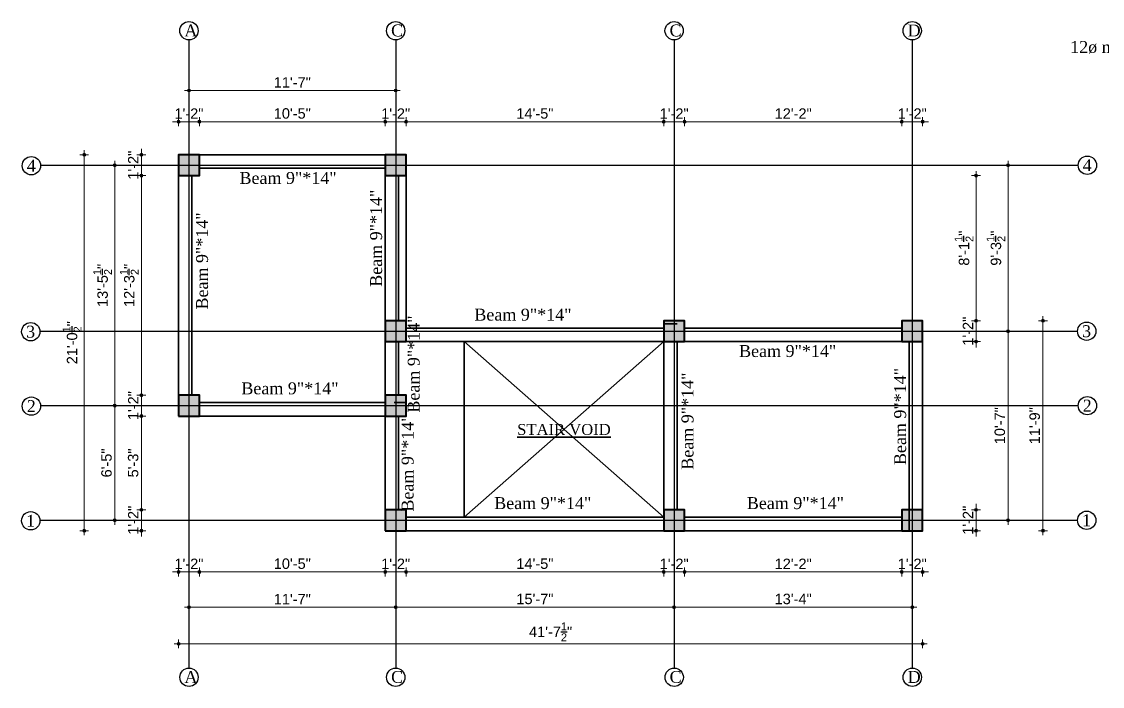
# Model space of a CAD drawing. Header units: inches. Extents: x -12073856 to 12321241, y -1226296 to 1319224.
# Drawn here: x 125942 to 126667, y 49247 to 49694 of the extents above; entities that cross this region are included whole.
import ezdxf
from ezdxf.enums import TextEntityAlignment as Align

# ---------------------------------------------------------------- set-up
doc = ezdxf.new("R2010")
doc.units = ezdxf.units.IN
doc.header["$MEASUREMENT"] = 0
doc.header["$PDMODE"] = 35
for name, color, linetype, lineweight in [('1', 7, 'Continuous', 13), ('Column', 181, 'Continuous', 40), ('Hatch', 9, 'Continuous', 9), ('TEXT', 255, 'Continuous', 35), ('Toilet', 7, 'Continuous', 25), ('WALL SEC', 2, 'Continuous', 35), ('Walls', 11, 'Continuous', 35), ('Windows', 151, 'Continuous', 15)]:
    doc.layers.add(name, color=color, linetype=linetype, lineweight=lineweight)
doc.styles.add('ordinary', font='times.ttf')
doc.styles.add('ramon', font='arial.ttf')
doc.styles.add('TIMES', font='times.ttf')
doc.dimstyles.new('S8', dxfattribs={"dimtxt": 7, "dimasz": 2, "dimexe": 6, "dimexo": 18, "dimgap": 1.9375, "dimtad": 1, "dimdec": 1, "dimzin": 3, "dimdsep": 46, "dimlunit": 4, "dimtxsty": 'ramon', "dimblk": 'dot 2', "dimcen": 0.09375, "dimse1": 1, "dimse2": 1, "dimclrd": 1, "dimclre": 1, "dimclrt": 256, "dimadec": 0, "dimazin": 0, "dimtfac": 0.75, "dimtdec": 1, "dimtix": 1, "dimtmove": 1, "dimatfit": 3, "dimldrblk": 'DOT', "dimfxl": 1, "dimtolj": 1, "dimtzin": 0, "dimlwd": 9, "dimlwe": 9, "dimarcsym": 0})

# ---------------------------------------------------------------- blocks, each defined once
blk = doc.blocks.new('colm')
at = {"layer": 'Hatch'}
h = blk.add_hatch(color=256, dxfattribs=at)
h.dxf.hatch_style = 1
h.paths.add_polyline_path([(66705.71, 8319.73), (66705.71, 8307.73), (66717.71, 8307.73), (66717.71, 8319.73)])
at = {"layer": 'Column'}
blk.add_lwpolyline([(66705.71, 8307.73), (66717.71, 8307.73), (66717.71, 8319.73), (66705.71, 8319.73)], close=True, dxfattribs=at)
blk = doc.blocks.new('dot1')
at = {"layer": 'Hatch'}
h = blk.add_hatch(color=256, dxfattribs=at)
edge = h.paths.add_edge_path()
edge.add_arc((0, 0), 1, 0, 360)
for p, q in [((3, 0), (-3, 0)), ((0, 3), (0, -3))]:
    blk.add_line(p, q, dxfattribs=at)
blk.add_circle((0, 0), 1, dxfattribs=at)
blk = doc.blocks.new('dot 2')
at = {"layer": 'Hatch', "xscale": 0.5, "yscale": 0.5, "zscale": 0.5}
blk.add_blockref('dot1', (0, 0), dxfattribs=at)
blk = doc.blocks.new('*D2149')
at = {"layer": 'Defpoints', "color": 0, "transparency": 16777216}
for p in [(126061.02, 49626.77), (126047.02, 49604.56), (126061.02, 49604.56)]:
    blk.add_point(p, dxfattribs=at)
at = {"layer": 'Toilet', "color": 1, "lineweight": 9, "transparency": 16777216}
for p, q in [((126045.02, 49626.77), (126043.02, 49626.77)), ((126047.02, 49626.77), (126061.02, 49626.77)), ((126063.02, 49626.77), (126065.02, 49626.77))]:
    blk.add_line(p, q, dxfattribs=at)
at = {"layer": 'Toilet', "color": 1, "lineweight": 9, "transparency": 16777216, "xscale": 2, "yscale": 2, "zscale": 2}
blk.add_blockref('dot 2', (126047.02, 49626.77), dxfattribs=at)
at = {"layer": 'Toilet', "color": 1, "lineweight": 9, "transparency": 16777216, "xscale": 2, "yscale": 2, "zscale": 2, "rotation": 180}
blk.add_blockref('dot 2', (126061.02, 49626.77), dxfattribs=at)
at = {"layer": 'Toilet', "transparency": 16777216, "insert": (126054.02, 49632.22), "char_height": 7, "attachment_point": 5, "style": 'ramon'}
blk.add_mtext('\\A1;1\'-2"', dxfattribs=at)
blk = doc.blocks.new('_Dot')
at = {"color": 0, "lineweight": -2}
blk.add_line((-0.5, 0), (-1, 0), dxfattribs=at)
at = {"color": 0, "const_width": 0.5}
blk.add_lwpolyline([(-0.25, 0, 1), (0.25, 0, 1)], format="xyb", close=True, dxfattribs=at)
blk = doc.blocks.new('*D2150')
at = {"layer": 'Defpoints', "color": 0, "transparency": 16777216}
for p in [(126185.84, 49626.77), (126061.02, 49604.56), (126185.84, 49604.56)]:
    blk.add_point(p, dxfattribs=at)
at = {"layer": 'Toilet', "color": 1, "lineweight": 9, "transparency": 16777216}
blk.add_line((126063.02, 49626.77), (126183.84, 49626.77), dxfattribs=at)
at = {"layer": 'Toilet', "color": 1, "lineweight": 9, "transparency": 16777216, "xscale": 2, "yscale": 2, "zscale": 2}
for p, rotation in [((126061.02, 49626.77), 180.0000000068786), ((126185.84, 49626.77), 6.87854744294497e-09)]:
    blk.add_blockref('dot 2', p, dxfattribs=dict(at, rotation=rotation))
at = {"layer": 'Toilet', "transparency": 16777216, "insert": (126123.43, 49632.28), "char_height": 7, "attachment_point": 5, "rotation": 0, "style": 'ramon'}
blk.add_mtext('\\A1;10\'-5"', dxfattribs=at)
blk = doc.blocks.new('*D2151')
at = {"layer": 'Defpoints', "color": 0, "transparency": 16777216}
for p in [(126199.84, 49626.77), (126185.84, 49604.56), (126199.84, 49604.56)]:
    blk.add_point(p, dxfattribs=at)
at = {"layer": 'Toilet', "color": 1, "lineweight": 9, "transparency": 16777216}
for p, q in [((126183.84, 49626.77), (126181.84, 49626.77)), ((126185.84, 49626.77), (126199.84, 49626.77)), ((126201.84, 49626.77), (126203.84, 49626.77))]:
    blk.add_line(p, q, dxfattribs=at)
at = {"layer": 'Toilet', "color": 1, "lineweight": 9, "transparency": 16777216, "xscale": 2, "yscale": 2, "zscale": 2}
for p, rotation in [((126185.84, 49626.77), 6.878577707425393e-09), ((126199.84, 49626.77), 180.0000000068786)]:
    blk.add_blockref('dot 2', p, dxfattribs=dict(at, rotation=rotation))
at = {"layer": 'Toilet', "transparency": 16777216, "insert": (126192.84, 49632.22), "char_height": 7, "attachment_point": 5, "rotation": 0, "style": 'ramon'}
blk.add_mtext('\\A1;1\'-2"', dxfattribs=at)
blk = doc.blocks.new('*D2152')
at = {"layer": 'Defpoints', "color": 0, "transparency": 16777216}
for p in [(126372.84, 49626.77), (126199.84, 49604.56), (126372.84, 49604.56)]:
    blk.add_point(p, dxfattribs=at)
at = {"layer": 'Toilet', "color": 1, "lineweight": 9, "transparency": 16777216}
blk.add_line((126201.84, 49626.77), (126370.84, 49626.77), dxfattribs=at)
at = {"layer": 'Toilet', "color": 1, "lineweight": 9, "transparency": 16777216, "xscale": 2, "yscale": 2, "zscale": 2}
for p, rotation in [((126199.84, 49626.77), 180.0000000068786), ((126372.84, 49626.77), 6.87854744294497e-09)]:
    blk.add_blockref('dot 2', p, dxfattribs=dict(at, rotation=rotation))
at = {"layer": 'Toilet', "transparency": 16777216, "insert": (126286.34, 49632.28), "char_height": 7, "attachment_point": 5, "rotation": 0, "style": 'ramon'}
blk.add_mtext('\\A1;14\'-5"', dxfattribs=at)
blk = doc.blocks.new('*D2153')
at = {"layer": 'Defpoints', "color": 0, "transparency": 16777216}
for p in [(126386.84, 49626.77), (126372.84, 49604.56), (126386.84, 49604.56)]:
    blk.add_point(p, dxfattribs=at)
at = {"layer": 'Toilet', "color": 1, "lineweight": 9, "transparency": 16777216}
for p, q in [((126370.84, 49626.77), (126368.84, 49626.77)), ((126372.84, 49626.77), (126386.84, 49626.77)), ((126388.84, 49626.77), (126390.84, 49626.77))]:
    blk.add_line(p, q, dxfattribs=at)
at = {"layer": 'Toilet', "color": 1, "lineweight": 9, "transparency": 16777216, "xscale": 2, "yscale": 2, "zscale": 2}
for p, rotation in [((126372.84, 49626.77), 6.878577707425393e-09), ((126386.84, 49626.77), 180.0000000068786)]:
    blk.add_blockref('dot 2', p, dxfattribs=dict(at, rotation=rotation))
at = {"layer": 'Toilet', "transparency": 16777216, "insert": (126379.84, 49632.22), "char_height": 7, "attachment_point": 5, "rotation": 0, "style": 'ramon'}
blk.add_mtext('\\A1;1\'-2"', dxfattribs=at)
blk = doc.blocks.new('*D2154')
at = {"layer": 'Defpoints', "color": 0, "transparency": 16777216}
for p in [(126532.71, 49626.77), (126386.84, 49604.56), (126532.71, 49604.56)]:
    blk.add_point(p, dxfattribs=at)
at = {"layer": 'Toilet', "color": 1, "lineweight": 9, "transparency": 16777216}
blk.add_line((126388.84, 49626.77), (126530.71, 49626.77), dxfattribs=at)
at = {"layer": 'Toilet', "color": 1, "lineweight": 9, "transparency": 16777216, "xscale": 2, "yscale": 2, "zscale": 2}
for p, rotation in [((126386.84, 49626.77), 180.0000000068786), ((126532.71, 49626.77), 6.87854744294497e-09)]:
    blk.add_blockref('dot 2', p, dxfattribs=dict(at, rotation=rotation))
at = {"layer": 'Toilet', "transparency": 16777216, "insert": (126459.77, 49632.22), "char_height": 7, "attachment_point": 5, "rotation": 0, "style": 'ramon'}
blk.add_mtext('\\A1;12\'-2"', dxfattribs=at)
blk = doc.blocks.new('*D2155')
at = {"layer": 'Defpoints', "color": 0, "transparency": 16777216}
for p in [(126546.71, 49626.77), (126532.71, 49604.56), (126546.71, 49493.06)]:
    blk.add_point(p, dxfattribs=at)
at = {"layer": 'Toilet', "color": 1, "lineweight": 9, "transparency": 16777216}
for p, q in [((126530.71, 49626.77), (126528.71, 49626.77)), ((126532.71, 49626.77), (126546.71, 49626.77)), ((126548.71, 49626.77), (126550.71, 49626.77))]:
    blk.add_line(p, q, dxfattribs=at)
at = {"layer": 'Toilet', "color": 1, "lineweight": 9, "transparency": 16777216, "xscale": 2, "yscale": 2, "zscale": 2}
for p, rotation in [((126532.71, 49626.77), 6.878577707425393e-09), ((126546.71, 49626.77), 180.0000000068786)]:
    blk.add_blockref('dot 2', p, dxfattribs=dict(at, rotation=rotation))
at = {"layer": 'Toilet', "transparency": 16777216, "insert": (126539.71, 49632.22), "char_height": 7, "attachment_point": 5, "rotation": 0, "style": 'ramon'}
blk.add_mtext('\\A1;1\'-2"', dxfattribs=at)
blk = doc.blocks.new('*D2156')
at = {"layer": 'Defpoints', "color": 0, "transparency": 16777216}
for p in [(126192.84, 49647.73), (126054.02, 49604.56), (126192.84, 49604.56)]:
    blk.add_point(p, dxfattribs=at)
at = {"layer": 'Toilet', "color": 1, "lineweight": 9, "transparency": 16777216}
blk.add_line((126056.02, 49647.73), (126190.84, 49647.73), dxfattribs=at)
at = {"layer": 'Toilet', "color": 1, "lineweight": 9, "transparency": 16777216, "xscale": 2, "yscale": 2, "zscale": 2, "rotation": 180}
blk.add_blockref('dot 2', (126054.02, 49647.73), dxfattribs=at)
at = {"layer": 'Toilet', "color": 1, "lineweight": 9, "transparency": 16777216, "xscale": 2, "yscale": 2, "zscale": 2}
blk.add_blockref('dot 2', (126192.84, 49647.73), dxfattribs=at)
at = {"layer": 'Toilet', "transparency": 16777216, "insert": (126123.43, 49653.18), "char_height": 7, "attachment_point": 5, "style": 'ramon'}
blk.add_mtext('\\A1;11\'-7"', dxfattribs=at)
blk = doc.blocks.new('*D2157')
at = {"layer": 'Defpoints', "color": 0, "transparency": 16777216}
for p in [(126047.02, 49604.56), (126022.09, 49590.56), (126047.02, 49590.56)]:
    blk.add_point(p, dxfattribs=at)
at = {"layer": 'Toilet', "color": 1, "lineweight": 9, "transparency": 16777216}
for p, q in [((126022.09, 49606.56), (126022.09, 49608.56)), ((126022.09, 49604.56), (126022.09, 49590.56)), ((126022.09, 49588.56), (126022.09, 49586.56))]:
    blk.add_line(p, q, dxfattribs=at)
at = {"layer": 'Toilet', "color": 1, "lineweight": 9, "transparency": 16777216, "xscale": 2, "yscale": 2, "zscale": 2}
for p, rotation in [((126022.09, 49604.56), 270), ((126022.09, 49590.56), 90)]:
    blk.add_blockref('dot 2', p, dxfattribs=dict(at, rotation=rotation))
at = {"layer": 'Toilet', "transparency": 16777216, "insert": (126016.63, 49597.56), "char_height": 7, "attachment_point": 5, "rotation": 90, "style": 'ramon'}
blk.add_mtext('\\A1;1\'-2"', dxfattribs=at)
blk = doc.blocks.new('*D2158')
at = {"layer": 'Defpoints', "color": 0, "transparency": 16777216}
for p in [(126047.02, 49590.56), (126022.09, 49443.06), (126047.02, 49443.06)]:
    blk.add_point(p, dxfattribs=at)
at = {"layer": 'Toilet', "color": 1, "lineweight": 9, "transparency": 16777216}
blk.add_line((126022.09, 49588.56), (126022.09, 49445.06), dxfattribs=at)
at = {"layer": 'Toilet', "color": 1, "lineweight": 9, "transparency": 16777216, "xscale": 2, "yscale": 2, "zscale": 2}
for p, rotation in [((126022.09, 49590.56), 90), ((126022.09, 49443.06), 270)]:
    blk.add_blockref('dot 2', p, dxfattribs=dict(at, rotation=rotation))
at = {"layer": 'Toilet', "transparency": 16777216, "insert": (126013.94, 49516.81), "char_height": 7, "attachment_point": 5, "rotation": 90, "style": 'ramon'}
blk.add_mtext('\\A1;12\'-3{\\H0.750000x;\\S1/2;}"', dxfattribs=at)
blk = doc.blocks.new('*D2159')
at = {"layer": 'Defpoints', "color": 0, "transparency": 16777216}
for p in [(126047.02, 49443.06), (126022.09, 49429.06), (126047.02, 49429.06)]:
    blk.add_point(p, dxfattribs=at)
at = {"layer": 'Toilet', "color": 1, "lineweight": 9, "transparency": 16777216}
for p, q in [((126022.09, 49445.06), (126022.09, 49447.06)), ((126022.09, 49443.06), (126022.09, 49429.06)), ((126022.09, 49427.06), (126022.09, 49425.06))]:
    blk.add_line(p, q, dxfattribs=at)
at = {"layer": 'Toilet', "color": 1, "lineweight": 9, "transparency": 16777216, "xscale": 2, "yscale": 2, "zscale": 2}
for p, rotation in [((126022.09, 49443.06), 270), ((126022.09, 49429.06), 90)]:
    blk.add_blockref('dot 2', p, dxfattribs=dict(at, rotation=rotation))
at = {"layer": 'Toilet', "transparency": 16777216, "insert": (126016.63, 49436.06), "char_height": 7, "attachment_point": 5, "rotation": 90, "style": 'ramon'}
blk.add_mtext('\\A1;1\'-2"', dxfattribs=at)
blk = doc.blocks.new('*D2160')
at = {"layer": 'Defpoints', "color": 0, "transparency": 16777216}
for p in [(126047.02, 49429.06), (126022.09, 49366.06), (126185.84, 49366.06)]:
    blk.add_point(p, dxfattribs=at)
at = {"layer": 'Toilet', "color": 1, "lineweight": 9, "transparency": 16777216}
blk.add_line((126022.09, 49427.06), (126022.09, 49368.06), dxfattribs=at)
at = {"layer": 'Toilet', "color": 1, "lineweight": 9, "transparency": 16777216, "xscale": 2, "yscale": 2, "zscale": 2}
for p, rotation in [((126022.09, 49429.06), 90), ((126022.09, 49366.06), 270)]:
    blk.add_blockref('dot 2', p, dxfattribs=dict(at, rotation=rotation))
at = {"layer": 'Toilet', "transparency": 16777216, "insert": (126016.57, 49397.56), "char_height": 7, "attachment_point": 5, "rotation": 90, "style": 'ramon'}
blk.add_mtext('\\A1;5\'-3"', dxfattribs=at)
blk = doc.blocks.new('*D2161')
at = {"layer": 'Defpoints', "color": 0, "transparency": 16777216}
for p in [(126185.84, 49366.06), (126022.09, 49352.06), (126185.84, 49352.06)]:
    blk.add_point(p, dxfattribs=at)
at = {"layer": 'Toilet', "color": 1, "lineweight": 9, "transparency": 16777216}
for p, q in [((126022.09, 49368.06), (126022.09, 49370.06)), ((126022.09, 49366.06), (126022.09, 49352.06)), ((126022.09, 49350.06), (126022.09, 49348.06))]:
    blk.add_line(p, q, dxfattribs=at)
at = {"layer": 'Toilet', "color": 1, "lineweight": 9, "transparency": 16777216, "xscale": 2, "yscale": 2, "zscale": 2}
for p, rotation in [((126022.09, 49366.06), 270), ((126022.09, 49352.06), 90)]:
    blk.add_blockref('dot 2', p, dxfattribs=dict(at, rotation=rotation))
at = {"layer": 'Toilet', "transparency": 16777216, "insert": (126016.63, 49359.06), "char_height": 7, "attachment_point": 5, "rotation": 90, "style": 'ramon'}
blk.add_mtext('\\A1;1\'-2"', dxfattribs=at)
blk = doc.blocks.new('*D2147')
at = {"layer": 'Defpoints', "color": 0, "transparency": 16777216}
for p in [(126004.19, 49436.06), (126049.64, 49436.06), (126049.64, 49359.06)]:
    blk.add_point(p, dxfattribs=at)
at = {"layer": 'Toilet', "color": 1, "lineweight": 9, "transparency": 16777216}
blk.add_line((126004.19, 49361.06), (126004.19, 49434.06), dxfattribs=at)
at = {"layer": 'Toilet', "color": 1, "lineweight": 9, "transparency": 16777216, "xscale": 2, "yscale": 2, "zscale": 2}
for p, rotation in [((126004.19, 49436.06), 90), ((126004.19, 49359.06), 270)]:
    blk.add_blockref('dot 2', p, dxfattribs=dict(at, rotation=rotation))
at = {"layer": 'Toilet', "transparency": 16777216, "insert": (125998.68, 49397.56), "char_height": 7, "attachment_point": 5, "rotation": 90, "style": 'ramon'}
blk.add_mtext('\\A1;6\'-5"', dxfattribs=at)
blk = doc.blocks.new('*D2162')
at = {"layer": 'Defpoints', "color": 0, "transparency": 16777216}
for p in [(126004.19, 49597.56), (126047.02, 49597.56), (126049.64, 49436.06)]:
    blk.add_point(p, dxfattribs=at)
at = {"layer": 'Toilet', "color": 1, "lineweight": 9, "transparency": 16777216}
blk.add_line((126004.19, 49438.06), (126004.19, 49595.56), dxfattribs=at)
at = {"layer": 'Toilet', "color": 1, "lineweight": 9, "transparency": 16777216, "xscale": 2, "yscale": 2, "zscale": 2}
for p, rotation in [((126004.19, 49597.56), 90), ((126004.19, 49436.06), 270)]:
    blk.add_blockref('dot 2', p, dxfattribs=dict(at, rotation=rotation))
at = {"layer": 'Toilet', "transparency": 16777216, "insert": (125996.04, 49516.81), "char_height": 7, "attachment_point": 5, "rotation": 90, "style": 'ramon'}
blk.add_mtext('\\A1;13\'-5{\\H0.750000x;\\S1/2;}"', dxfattribs=at)
blk = doc.blocks.new('*D2163')
at = {"layer": 'Defpoints', "color": 0, "transparency": 16777216}
for p in [(125983.67, 49604.56), (126185.84, 49604.56), (126185.84, 49352.06)]:
    blk.add_point(p, dxfattribs=at)
at = {"layer": 'Toilet', "color": 1, "lineweight": 9, "transparency": 16777216}
blk.add_line((125983.67, 49354.06), (125983.67, 49602.56), dxfattribs=at)
at = {"layer": 'Toilet', "color": 1, "lineweight": 9, "transparency": 16777216, "xscale": 2, "yscale": 2, "zscale": 2}
for p, rotation in [((125983.67, 49604.56), 90), ((125983.67, 49352.06), 270)]:
    blk.add_blockref('dot 2', p, dxfattribs=dict(at, rotation=rotation))
at = {"layer": 'Toilet', "transparency": 16777216, "insert": (125975.52, 49478.31), "char_height": 7, "attachment_point": 5, "rotation": 90, "style": 'ramon'}
blk.add_mtext('\\A1;21\'-0{\\H0.750000x;\\S1/2;}"', dxfattribs=at)
blk = doc.blocks.new('*D2164')
at = {"layer": 'Defpoints', "color": 0, "transparency": 16777216}
for p in [(126546.71, 49366.06), (126582.61, 49366.06), (126546.71, 49352.06)]:
    blk.add_point(p, dxfattribs=at)
at = {"layer": 'Toilet', "color": 1, "lineweight": 9, "transparency": 16777216}
for p, q in [((126582.61, 49368.06), (126582.61, 49370.06)), ((126582.61, 49352.06), (126582.61, 49366.06)), ((126582.61, 49350.06), (126582.61, 49348.06))]:
    blk.add_line(p, q, dxfattribs=at)
at = {"layer": 'Toilet', "color": 1, "lineweight": 9, "transparency": 16777216, "xscale": 2, "yscale": 2, "zscale": 2}
for p, rotation in [((126582.61, 49366.06), 270), ((126582.61, 49352.06), 90)]:
    blk.add_blockref('dot 2', p, dxfattribs=dict(at, rotation=rotation))
at = {"layer": 'Toilet', "transparency": 16777216, "insert": (126577.16, 49359.06), "char_height": 7, "attachment_point": 5, "rotation": 90, "style": 'ramon'}
blk.add_mtext('\\A1;1\'-2"', dxfattribs=at)
blk = doc.blocks.new('*D2165')
at = {"layer": 'Defpoints', "color": 0, "transparency": 16777216}
for p in [(126546.71, 49493.06), (126582.61, 49493.06), (126546.71, 49479.06)]:
    blk.add_point(p, dxfattribs=at)
at = {"layer": 'Toilet', "color": 1, "lineweight": 9, "transparency": 16777216}
for p, q in [((126582.61, 49495.06), (126582.61, 49497.06)), ((126582.61, 49479.06), (126582.61, 49493.06)), ((126582.61, 49477.06), (126582.61, 49475.06))]:
    blk.add_line(p, q, dxfattribs=at)
at = {"layer": 'Toilet', "color": 1, "lineweight": 9, "transparency": 16777216, "xscale": 2, "yscale": 2, "zscale": 2}
for p, rotation in [((126582.61, 49493.06), 270), ((126582.61, 49479.06), 90)]:
    blk.add_blockref('dot 2', p, dxfattribs=dict(at, rotation=rotation))
at = {"layer": 'Toilet', "transparency": 16777216, "insert": (126577.16, 49486.06), "char_height": 7, "attachment_point": 5, "rotation": 90, "style": 'ramon'}
blk.add_mtext('\\A1;1\'-2"', dxfattribs=at)
blk = doc.blocks.new('*D2166')
at = {"layer": 'Defpoints', "color": 0, "transparency": 16777216}
for p in [(126546.71, 49590.56), (126582.61, 49590.56), (126546.71, 49493.06)]:
    blk.add_point(p, dxfattribs=at)
at = {"layer": 'Toilet', "color": 1, "lineweight": 9, "transparency": 16777216}
blk.add_line((126582.61, 49495.06), (126582.61, 49588.56), dxfattribs=at)
at = {"layer": 'Toilet', "color": 1, "lineweight": 9, "transparency": 16777216, "xscale": 2, "yscale": 2, "zscale": 2}
for p, rotation in [((126582.61, 49590.56), 90), ((126582.61, 49493.06), 270)]:
    blk.add_blockref('dot 2', p, dxfattribs=dict(at, rotation=rotation))
at = {"layer": 'Toilet', "transparency": 16777216, "insert": (126574.47, 49541.81), "char_height": 7, "attachment_point": 5, "rotation": 90, "style": 'ramon'}
blk.add_mtext('\\A1;8\'-1{\\H0.750000x;\\S1/2;}"', dxfattribs=at)
blk = doc.blocks.new('*D2167')
at = {"layer": 'Defpoints', "color": 0, "transparency": 16777216}
for p in [(126546.71, 49590.56), (126546.71, 49493.06), (126582.61, 49493.06)]:
    blk.add_point(p, dxfattribs=at)
at = {"layer": 'Toilet', "color": 1, "lineweight": 9, "transparency": 16777216}
blk.add_line((126582.61, 49588.56), (126582.61, 49495.06), dxfattribs=at)
at = {"layer": 'Toilet', "color": 1, "lineweight": 9, "transparency": 16777216, "xscale": 2, "yscale": 2, "zscale": 2}
for p, rotation in [((126582.61, 49590.56), 90), ((126582.61, 49493.06), 270)]:
    blk.add_blockref('dot 2', p, dxfattribs=dict(at, rotation=rotation))
at = {"layer": 'Toilet', "transparency": 16777216, "insert": (126574.47, 49541.81), "char_height": 7, "attachment_point": 5, "rotation": 90, "style": 'ramon'}
blk.add_mtext('\\A1;8\'-1{\\H0.750000x;\\S1/2;}"', dxfattribs=at)
blk = doc.blocks.new('*D2148')
at = {"layer": 'Defpoints', "color": 0, "transparency": 16777216}
for p in [(126499.96, 49486.06), (126604.06, 49486.06), (126499.96, 49359.06)]:
    blk.add_point(p, dxfattribs=at)
at = {"layer": 'Toilet', "color": 1, "lineweight": 9, "transparency": 16777216}
blk.add_line((126604.06, 49361.06), (126604.06, 49484.06), dxfattribs=at)
at = {"layer": 'Toilet', "color": 1, "lineweight": 9, "transparency": 16777216, "xscale": 2, "yscale": 2, "zscale": 2}
for p, rotation in [((126604.06, 49486.06), 90), ((126604.06, 49359.06), 270)]:
    blk.add_blockref('dot 2', p, dxfattribs=dict(at, rotation=rotation))
at = {"layer": 'Toilet', "transparency": 16777216, "insert": (126598.55, 49422.56), "char_height": 7, "attachment_point": 5, "rotation": 90, "style": 'ramon'}
blk.add_mtext('\\A1;10\'-7"', dxfattribs=at)
blk = doc.blocks.new('*D2168')
at = {"layer": 'Defpoints', "color": 0, "transparency": 16777216}
for p in [(126546.71, 49597.56), (126604.06, 49597.56), (126499.96, 49486.06)]:
    blk.add_point(p, dxfattribs=at)
at = {"layer": 'Toilet', "color": 1, "lineweight": 9, "transparency": 16777216}
blk.add_line((126604.06, 49488.06), (126604.06, 49595.56), dxfattribs=at)
at = {"layer": 'Toilet', "color": 1, "lineweight": 9, "transparency": 16777216, "xscale": 2, "yscale": 2, "zscale": 2}
for p, rotation in [((126604.06, 49597.56), 90), ((126604.06, 49486.06), 270)]:
    blk.add_blockref('dot 2', p, dxfattribs=dict(at, rotation=rotation))
at = {"layer": 'Toilet', "transparency": 16777216, "insert": (126595.92, 49541.81), "char_height": 7, "attachment_point": 5, "rotation": 90, "style": 'ramon'}
blk.add_mtext('\\A1;9\'-3{\\H0.750000x;\\S1/2;}"', dxfattribs=at)
blk = doc.blocks.new('*D2169')
at = {"layer": 'Defpoints', "color": 0, "transparency": 16777216}
for p in [(126546.71, 49493.06), (126627.49, 49493.06), (126546.71, 49352.06)]:
    blk.add_point(p, dxfattribs=at)
at = {"layer": 'Toilet', "color": 1, "lineweight": 9, "transparency": 16777216}
blk.add_line((126627.49, 49354.06), (126627.49, 49491.06), dxfattribs=at)
at = {"layer": 'Toilet', "color": 1, "lineweight": 9, "transparency": 16777216, "xscale": 2, "yscale": 2, "zscale": 2}
for p, rotation in [((126627.49, 49493.06), 90), ((126627.49, 49352.06), 270)]:
    blk.add_blockref('dot 2', p, dxfattribs=dict(at, rotation=rotation))
at = {"layer": 'Toilet', "transparency": 16777216, "insert": (126621.98, 49422.56), "char_height": 7, "attachment_point": 5, "rotation": 90, "style": 'ramon'}
blk.add_mtext('\\A1;11\'-9"', dxfattribs=at)
blk = doc.blocks.new('*D2170')
at = {"layer": 'Defpoints', "color": 0, "transparency": 16777216}
for p in [(126047.02, 49429.06), (126061.02, 49429.06), (126061.02, 49324.33)]:
    blk.add_point(p, dxfattribs=at)
at = {"layer": 'Toilet', "color": 1, "lineweight": 9, "transparency": 16777216}
for p, q in [((126045.02, 49324.33), (126043.02, 49324.33)), ((126047.02, 49324.33), (126061.02, 49324.33)), ((126063.02, 49324.33), (126065.02, 49324.33))]:
    blk.add_line(p, q, dxfattribs=at)
at = {"layer": 'Toilet', "color": 1, "lineweight": 9, "transparency": 16777216, "xscale": 2, "yscale": 2, "zscale": 2}
blk.add_blockref('dot 2', (126047.02, 49324.33), dxfattribs=at)
at = {"layer": 'Toilet', "color": 1, "lineweight": 9, "transparency": 16777216, "xscale": 2, "yscale": 2, "zscale": 2, "rotation": 180}
blk.add_blockref('dot 2', (126061.02, 49324.33), dxfattribs=at)
at = {"layer": 'Toilet', "transparency": 16777216, "insert": (126054.02, 49329.78), "char_height": 7, "attachment_point": 5, "style": 'ramon'}
blk.add_mtext('\\A1;1\'-2"', dxfattribs=at)
blk = doc.blocks.new('*D2171')
at = {"layer": 'Defpoints', "color": 0, "transparency": 16777216}
for p in [(126061.02, 49429.06), (126185.84, 49352.06), (126185.84, 49324.33)]:
    blk.add_point(p, dxfattribs=at)
at = {"layer": 'Toilet', "color": 1, "lineweight": 9, "transparency": 16777216}
blk.add_line((126063.02, 49324.33), (126183.84, 49324.33), dxfattribs=at)
at = {"layer": 'Toilet', "color": 1, "lineweight": 9, "transparency": 16777216, "xscale": 2, "yscale": 2, "zscale": 2, "rotation": 180}
blk.add_blockref('dot 2', (126061.02, 49324.33), dxfattribs=at)
at = {"layer": 'Toilet', "color": 1, "lineweight": 9, "transparency": 16777216, "xscale": 2, "yscale": 2, "zscale": 2}
blk.add_blockref('dot 2', (126185.84, 49324.33), dxfattribs=at)
at = {"layer": 'Toilet', "transparency": 16777216, "insert": (126123.43, 49329.84), "char_height": 7, "attachment_point": 5, "style": 'ramon'}
blk.add_mtext('\\A1;10\'-5"', dxfattribs=at)
blk = doc.blocks.new('*D2172')
at = {"layer": 'Defpoints', "color": 0, "transparency": 16777216}
for p in [(126185.84, 49352.06), (126199.84, 49352.06), (126199.84, 49324.33)]:
    blk.add_point(p, dxfattribs=at)
at = {"layer": 'Toilet', "color": 1, "lineweight": 9, "transparency": 16777216}
for p, q in [((126183.84, 49324.33), (126181.84, 49324.33)), ((126185.84, 49324.33), (126199.84, 49324.33)), ((126201.84, 49324.33), (126203.84, 49324.33))]:
    blk.add_line(p, q, dxfattribs=at)
at = {"layer": 'Toilet', "color": 1, "lineweight": 9, "transparency": 16777216, "xscale": 2, "yscale": 2, "zscale": 2}
blk.add_blockref('dot 2', (126185.84, 49324.33), dxfattribs=at)
at = {"layer": 'Toilet', "color": 1, "lineweight": 9, "transparency": 16777216, "xscale": 2, "yscale": 2, "zscale": 2, "rotation": 180}
blk.add_blockref('dot 2', (126199.84, 49324.33), dxfattribs=at)
at = {"layer": 'Toilet', "transparency": 16777216, "insert": (126192.84, 49329.78), "char_height": 7, "attachment_point": 5, "style": 'ramon'}
blk.add_mtext('\\A1;1\'-2"', dxfattribs=at)
blk = doc.blocks.new('*D2173')
at = {"layer": 'Defpoints', "color": 0, "transparency": 16777216}
for p in [(126199.84, 49352.06), (126372.84, 49352.06), (126372.84, 49324.33)]:
    blk.add_point(p, dxfattribs=at)
at = {"layer": 'Toilet', "color": 1, "lineweight": 9, "transparency": 16777216}
blk.add_line((126201.84, 49324.33), (126370.84, 49324.33), dxfattribs=at)
at = {"layer": 'Toilet', "color": 1, "lineweight": 9, "transparency": 16777216, "xscale": 2, "yscale": 2, "zscale": 2, "rotation": 180}
blk.add_blockref('dot 2', (126199.84, 49324.33), dxfattribs=at)
at = {"layer": 'Toilet', "color": 1, "lineweight": 9, "transparency": 16777216, "xscale": 2, "yscale": 2, "zscale": 2}
blk.add_blockref('dot 2', (126372.84, 49324.33), dxfattribs=at)
at = {"layer": 'Toilet', "transparency": 16777216, "insert": (126286.34, 49329.84), "char_height": 7, "attachment_point": 5, "style": 'ramon'}
blk.add_mtext('\\A1;14\'-5"', dxfattribs=at)
blk = doc.blocks.new('*D2174')
at = {"layer": 'Defpoints', "color": 0, "transparency": 16777216}
for p in [(126372.84, 49352.06), (126386.84, 49352.06), (126386.84, 49324.33)]:
    blk.add_point(p, dxfattribs=at)
at = {"layer": 'Toilet', "color": 1, "lineweight": 9, "transparency": 16777216}
for p, q in [((126370.84, 49324.33), (126368.84, 49324.33)), ((126372.84, 49324.33), (126386.84, 49324.33)), ((126388.84, 49324.33), (126390.84, 49324.33))]:
    blk.add_line(p, q, dxfattribs=at)
at = {"layer": 'Toilet', "color": 1, "lineweight": 9, "transparency": 16777216, "xscale": 2, "yscale": 2, "zscale": 2}
blk.add_blockref('dot 2', (126372.84, 49324.33), dxfattribs=at)
at = {"layer": 'Toilet', "color": 1, "lineweight": 9, "transparency": 16777216, "xscale": 2, "yscale": 2, "zscale": 2, "rotation": 180}
blk.add_blockref('dot 2', (126386.84, 49324.33), dxfattribs=at)
at = {"layer": 'Toilet', "transparency": 16777216, "insert": (126379.84, 49329.78), "char_height": 7, "attachment_point": 5, "style": 'ramon'}
blk.add_mtext('\\A1;1\'-2"', dxfattribs=at)
blk = doc.blocks.new('*D2175')
at = {"layer": 'Defpoints', "color": 0, "transparency": 16777216}
for p in [(126386.84, 49352.06), (126532.71, 49352.06), (126532.71, 49324.33)]:
    blk.add_point(p, dxfattribs=at)
at = {"layer": 'Toilet', "color": 1, "lineweight": 9, "transparency": 16777216}
blk.add_line((126388.84, 49324.33), (126530.71, 49324.33), dxfattribs=at)
at = {"layer": 'Toilet', "color": 1, "lineweight": 9, "transparency": 16777216, "xscale": 2, "yscale": 2, "zscale": 2, "rotation": 180}
blk.add_blockref('dot 2', (126386.84, 49324.33), dxfattribs=at)
at = {"layer": 'Toilet', "color": 1, "lineweight": 9, "transparency": 16777216, "xscale": 2, "yscale": 2, "zscale": 2}
blk.add_blockref('dot 2', (126532.71, 49324.33), dxfattribs=at)
at = {"layer": 'Toilet', "transparency": 16777216, "insert": (126459.77, 49329.78), "char_height": 7, "attachment_point": 5, "style": 'ramon'}
blk.add_mtext('\\A1;12\'-2"', dxfattribs=at)
blk = doc.blocks.new('*D2176')
at = {"layer": 'Defpoints', "color": 0, "transparency": 16777216}
for p in [(126532.71, 49352.06), (126546.71, 49352.06), (126546.71, 49324.33)]:
    blk.add_point(p, dxfattribs=at)
at = {"layer": 'Toilet', "color": 1, "lineweight": 9, "transparency": 16777216}
for p, q in [((126530.71, 49324.33), (126528.71, 49324.33)), ((126532.71, 49324.33), (126546.71, 49324.33)), ((126548.71, 49324.33), (126550.71, 49324.33))]:
    blk.add_line(p, q, dxfattribs=at)
at = {"layer": 'Toilet', "color": 1, "lineweight": 9, "transparency": 16777216, "xscale": 2, "yscale": 2, "zscale": 2}
blk.add_blockref('dot 2', (126532.71, 49324.33), dxfattribs=at)
at = {"layer": 'Toilet', "color": 1, "lineweight": 9, "transparency": 16777216, "xscale": 2, "yscale": 2, "zscale": 2, "rotation": 180}
blk.add_blockref('dot 2', (126546.71, 49324.33), dxfattribs=at)
at = {"layer": 'Toilet', "transparency": 16777216, "insert": (126539.71, 49329.78), "char_height": 7, "attachment_point": 5, "style": 'ramon'}
blk.add_mtext('\\A1;1\'-2"', dxfattribs=at)
blk = doc.blocks.new('*D2177')
at = {"layer": 'Defpoints', "color": 0, "transparency": 16777216}
for p in [(126054.02, 49429.06), (126192.84, 49429.06), (126192.84, 49300.63)]:
    blk.add_point(p, dxfattribs=at)
at = {"layer": 'Toilet', "color": 1, "lineweight": 9, "transparency": 16777216}
blk.add_line((126056.02, 49300.63), (126190.84, 49300.63), dxfattribs=at)
at = {"layer": 'Toilet', "color": 1, "lineweight": 9, "transparency": 16777216, "xscale": 2, "yscale": 2, "zscale": 2, "rotation": 180}
blk.add_blockref('dot 2', (126054.02, 49300.63), dxfattribs=at)
at = {"layer": 'Toilet', "color": 1, "lineweight": 9, "transparency": 16777216, "xscale": 2, "yscale": 2, "zscale": 2}
blk.add_blockref('dot 2', (126192.84, 49300.63), dxfattribs=at)
at = {"layer": 'Toilet', "transparency": 16777216, "insert": (126123.43, 49306.08), "char_height": 7, "attachment_point": 5, "style": 'ramon'}
blk.add_mtext('\\A1;11\'-7"', dxfattribs=at)
blk = doc.blocks.new('*D2178')
at = {"layer": 'Defpoints', "color": 0, "transparency": 16777216}
for p in [(126192.84, 49429.06), (126379.84, 49352.06), (126379.84, 49300.63)]:
    blk.add_point(p, dxfattribs=at)
at = {"layer": 'Toilet', "color": 1, "lineweight": 9, "transparency": 16777216}
blk.add_line((126194.84, 49300.63), (126377.84, 49300.63), dxfattribs=at)
at = {"layer": 'Toilet', "color": 1, "lineweight": 9, "transparency": 16777216, "xscale": 2, "yscale": 2, "zscale": 2, "rotation": 180}
blk.add_blockref('dot 2', (126192.84, 49300.63), dxfattribs=at)
at = {"layer": 'Toilet', "color": 1, "lineweight": 9, "transparency": 16777216, "xscale": 2, "yscale": 2, "zscale": 2}
blk.add_blockref('dot 2', (126379.84, 49300.63), dxfattribs=at)
at = {"layer": 'Toilet', "transparency": 16777216, "insert": (126286.34, 49306.14), "char_height": 7, "attachment_point": 5, "style": 'ramon'}
blk.add_mtext('\\A1;15\'-7"', dxfattribs=at)
blk = doc.blocks.new('*D2179')
at = {"layer": 'Defpoints', "color": 0, "transparency": 16777216}
for p in [(126379.84, 49352.06), (126539.71, 49352.06), (126539.71, 49300.63)]:
    blk.add_point(p, dxfattribs=at)
at = {"layer": 'Toilet', "color": 1, "lineweight": 9, "transparency": 16777216}
blk.add_line((126381.84, 49300.63), (126537.71, 49300.63), dxfattribs=at)
at = {"layer": 'Toilet', "color": 1, "lineweight": 9, "transparency": 16777216, "xscale": 2, "yscale": 2, "zscale": 2, "rotation": 180}
blk.add_blockref('dot 2', (126379.84, 49300.63), dxfattribs=at)
at = {"layer": 'Toilet', "color": 1, "lineweight": 9, "transparency": 16777216, "xscale": 2, "yscale": 2, "zscale": 2}
blk.add_blockref('dot 2', (126539.71, 49300.63), dxfattribs=at)
at = {"layer": 'Toilet', "transparency": 16777216, "insert": (126459.77, 49306.14), "char_height": 7, "attachment_point": 5, "style": 'ramon'}
blk.add_mtext('\\A1;13\'-4"', dxfattribs=at)
blk = doc.blocks.new('*D2180')
at = {"layer": 'Defpoints', "color": 0, "transparency": 16777216}
for p in [(126047.02, 49429.06), (126546.71, 49352.06), (126546.71, 49276.04)]:
    blk.add_point(p, dxfattribs=at)
at = {"layer": 'Toilet', "color": 1, "lineweight": 9, "transparency": 16777216}
blk.add_line((126049.02, 49276.04), (126544.71, 49276.04), dxfattribs=at)
at = {"layer": 'Toilet', "color": 1, "lineweight": 9, "transparency": 16777216, "xscale": 2, "yscale": 2, "zscale": 2, "rotation": 180}
blk.add_blockref('dot 2', (126047.02, 49276.04), dxfattribs=at)
at = {"layer": 'Toilet', "color": 1, "lineweight": 9, "transparency": 16777216, "xscale": 2, "yscale": 2, "zscale": 2}
blk.add_blockref('dot 2', (126546.71, 49276.04), dxfattribs=at)
at = {"layer": 'Toilet', "transparency": 16777216, "insert": (126296.87, 49284.12), "char_height": 7, "attachment_point": 5, "style": 'ramon'}
blk.add_mtext('\\A1;41\'-7{\\H0.750000x;\\S1/2;}"', dxfattribs=at)

msp = doc.modelspace()

# ---------------------------------------------------------------- linework, layer by layer
for p, q in [((126054.02, 49681.37), (126054.02, 49259.51)), ((126192.84, 49681.37), (126192.84, 49259.51)), ((126379.84, 49681.37), (126379.84, 49259.51)), ((126539.71, 49681.37), (126539.71, 49259.51))]:
    msp.add_line(p, q)
at = {"layer": 'Toilet'}
for p, q in [((125954.39, 49597.56), (126650.82, 49597.56)), ((125953.95, 49486.06), (126650.82, 49486.06)), ((125954.39, 49436.06), (126650.82, 49436.06)), ((125953.95, 49359.06), (126650.82, 49359.06))]:
    msp.add_line(p, q, dxfattribs=at)
for centre in [(126054.02, 49687.86), (126192.84, 49687.86), (126379.84, 49687.86), (126539.71, 49687.86), (125948.24, 49597.21), (126657.32, 49597.53), (125947.81, 49485.71), (126656.89, 49486.03), (125948.24, 49435.71), (126657.32, 49436.03), (125947.81, 49358.71), (126656.89, 49359.03), (126054.06, 49253.61), (126192.87, 49253.61), (126379.87, 49253.61), (126539.75, 49253.61)]:
    msp.add_circle(centre, 6.15, dxfattribs=at)
at = {"layer": 'Walls'}
for p, q in [((126061.02, 49604.56), (126185.84, 49604.56)), ((126047.02, 49443.06), (126047.02, 49590.56)), ((126056.02, 49443.06), (126056.02, 49590.56)), ((126061.02, 49595.56), (126185.84, 49595.56)), ((126185.84, 49493.06), (126185.84, 49590.56)), ((126194.84, 49493.06), (126194.84, 49590.56)), ((126199.84, 49590.56), (126199.84, 49493.06)), ((126381.84, 49491.06), (126372.84, 49491.06)), ((126546.71, 49493.06), (126546.71, 49352.06)), ((126199.84, 49488.06), (126372.84, 49488.06)), ((126386.84, 49488.06), (126532.71, 49488.06)), ((126185.84, 49443.06), (126185.84, 49479.06)), ((126194.84, 49443.06), (126194.84, 49479.06)), ((126199.84, 49479.06), (126372.84, 49479.06)), ((126238.84, 49479.06), (126238.84, 49361.06)), ((126372.84, 49479.06), (126332.84, 49479.06)), ((126372.84, 49366.06), (126372.84, 49479.06)), ((126381.84, 49366.06), (126381.84, 49479.06)), ((126386.84, 49479.06), (126532.71, 49479.06)), ((126537.71, 49479.06), (126537.71, 49352.06)), ((126185.84, 49438.06), (126061.02, 49438.06)), ((126199.84, 49438.06), (126191.84, 49438.06)), ((126199.84, 49438.06), (126199.84, 49429.06)), ((126372.84, 49436.71), (126372.84, 49402.06)), ((126185.84, 49429.06), (126061.02, 49429.06)), ((126185.84, 49366.06), (126185.84, 49429.06)), ((126191.84, 49429.06), (126199.84, 49429.06)), ((126194.84, 49366.06), (126194.84, 49429.06)), ((126537.71, 49366.06), (126537.71, 49361.06)), ((126372.84, 49361.06), (126199.84, 49361.06)), ((126386.84, 49361.06), (126532.71, 49361.06)), ((126372.84, 49352.06), (126199.84, 49352.06)), ((126386.84, 49352.06), (126532.71, 49352.06))]:
    msp.add_line(p, q, dxfattribs=at)
at = {"layer": 'Windows'}
for p, q in [((126238.84, 49479.06), (126372.84, 49361.06)), ((126372.84, 49479.06), (126238.84, 49361.06))]:
    msp.add_line(p, q, dxfattribs=at)

# ---------------------------------------------------------------- block references
at = {"layer": 'Column', "xscale": 1.166666666667879, "yscale": 1.166666666667879, "zscale": 1.166666666667879}
for p in [(48223.7, 39898.21), (48362.51, 39898.21), (48362.51, 39786.71), (48549.51, 39786.71), (48709.39, 39786.71), (48223.7, 39736.71), (48362.51, 39736.71), (48362.51, 39659.71), (48549.51, 39659.71), (48709.39, 39659.71)]:
    msp.add_blockref('colm', p, dxfattribs=at)

# ---------------------------------------------------------------- texts
at = {"layer": '1', "char_height": 8, "width": 20.1234, "attachment_point": 1, "style": 'ordinary'}
for s, insert in [('A', (126050.93, 49692.06)), ('C', (126189.75, 49692.06)), ('C', (126376.75, 49692.06)), ('D', (126536.62, 49692.06)), ('4', (125945.13, 49601.24)), ('4', (126654.21, 49601.56)), ('3', (125944.69, 49489.74)), ('3', (126653.77, 49490.06)), ('2', (125945.13, 49439.74)), ('2', (126654.21, 49440.06)), ('1', (125944.69, 49362.74)), ('1', (126653.77, 49363.06)), ('A', (126050.97, 49257.82)), ('C', (126189.78, 49257.82)), ('C', (126376.78, 49257.82)), ('D', (126536.66, 49257.82))]:
    msp.add_mtext(s, dxfattribs=dict(at, insert=insert))
at = {"layer": '1', "char_height": 8, "attachment_point": 9, "style": 'ordinary'}
for insert in [(126153.19, 49584.86), (126310.92, 49493.05), (126488.69, 49468.6), (126154.47, 49443.54), (126324.22, 49366.45), (126493.87, 49366.45)]:
    msp.add_mtext('Beam 9"*14"', dxfattribs=dict(at, insert=insert))
at = {"layer": '1', "char_height": 8, "attachment_point": 9, "rotation": 90, "style": 'ordinary'}
for insert in [(126183.81, 49581.11), (126066.95, 49565.86), (126209.02, 49496.62), (126535.71, 49461.37), (126392.92, 49458.26), (126204.96, 49430.13)]:
    msp.add_mtext('Beam 9"*14"', dxfattribs=dict(at, insert=insert))
at = {"layer": 'TEXT', "insert": (126751.76, 49670.68), "char_height": 8, "attachment_point": 9, "style": 'TIMES'}
msp.add_mtext('12ø main bar @ 6"c/c', dxfattribs=at)
at = {"layer": 'WALL SEC', "color": 0, "style": 'ordinary'}
msp.add_text('%%USTAIR VOID', height=7.3728, dxfattribs=at).set_placement((126305.84, 49420.06), align=Align.MIDDLE_CENTER)

# ---------------------------------------------------------------- dimensions: what is measured, and where the dimension line sits
at = {"layer": 'Toilet'}
for p1, p2, distance, picture, middle in [((126054.02, 49604.56), (126192.84, 49604.56), 43.18, '*D2156', (126123.43, 49653.18)), ((126047.02, 49604.56), (126061.02, 49604.56), 22.21, '*D2149', (126054.02, 49632.22)), ((126047.02, 49604.56), (126047.02, 49590.56), -24.93, '*D2157', (126016.63, 49597.56)), ((126546.71, 49352.06), (126546.71, 49493.06), -80.78, '*D2169', (126621.98, 49422.56)), ((126499.96, 49359.06), (126499.96, 49486.06), -104.1, '*D2148', (126598.55, 49422.56)), ((126049.64, 49359.06), (126049.64, 49436.06), 45.46, '*D2147', (125998.68, 49397.56))]:
    dim = msp.add_aligned_dim(p1=p1, p2=p2, distance=distance, dimstyle='S8', override={"dimfxl": 2, "dimfxlon": 1, "dimarcsym": 1}, dxfattribs=at)
    dim.commit()
    dim.dimension.update_dxf_attribs({"geometry": picture, "text_midpoint": middle})
for base, p1, p2, angle, picture, middle in [((126185.84, 49626.77), (126061.02, 49604.56), (126185.84, 49604.56), 180, '*D2150', (126123.43, 49632.28)), ((126199.84, 49626.77), (126185.84, 49604.56), (126199.84, 49604.56), 180, '*D2151', (126192.84, 49632.22)), ((126372.84, 49626.77), (126199.84, 49604.56), (126372.84, 49604.56), 180, '*D2152', (126286.34, 49632.28)), ((126386.84, 49626.77), (126372.84, 49604.56), (126386.84, 49604.56), 180, '*D2153', (126379.84, 49632.22)), ((126532.71, 49626.77), (126386.84, 49604.56), (126532.71, 49604.56), 180, '*D2154', (126459.77, 49632.22)), ((126546.71, 49626.77), (126532.71, 49604.56), (126546.71, 49493.06), 180, '*D2155', (126539.71, 49632.22)), ((125983.67, 49604.56), (126185.84, 49352.06), (126185.84, 49604.56), 90, '*D2163', (125975.52, 49478.31)), ((126004.19, 49597.56), (126049.64, 49436.06), (126047.02, 49597.56), 270, '*D2162', (125996.04, 49516.81)), ((126604.06, 49597.56), (126499.96, 49486.06), (126546.71, 49597.56), 270, '*D2168', (126595.92, 49541.81)), ((126022.09, 49443.06), (126047.02, 49590.56), (126047.02, 49443.06), 90, '*D2158', (126013.94, 49516.81)), ((126582.61, 49590.56), (126546.71, 49493.06), (126546.71, 49590.56), 90, '*D2166', (126574.47, 49541.81)), ((126582.61, 49493.06), (126546.71, 49590.56), (126546.71, 49493.06), 90, '*D2167', (126574.47, 49541.81)), ((126582.61, 49493.06), (126546.71, 49479.06), (126546.71, 49493.06), 90, '*D2165', (126577.16, 49486.06)), ((126022.09, 49429.06), (126047.02, 49443.06), (126047.02, 49429.06), 90, '*D2159', (126016.63, 49436.06)), ((126022.09, 49366.06), (126047.02, 49429.06), (126185.84, 49366.06), 90, '*D2160', (126016.57, 49397.56)), ((126022.09, 49352.06), (126185.84, 49366.06), (126185.84, 49352.06), 90, '*D2161', (126016.63, 49359.06)), ((126582.61, 49366.06), (126546.71, 49352.06), (126546.71, 49366.06), 90, '*D2164', (126577.16, 49359.06))]:
    dim = msp.add_linear_dim(base=base, p1=p1, p2=p2, angle=angle, dimstyle='S8', override={"dimfxl": 2, "dimfxlon": 1, "dimarcsym": 1}, dxfattribs=at)
    dim.commit()
    dim.dimension.update_dxf_attribs({"geometry": picture, "text_midpoint": middle})
for base, p1, p2, picture, middle in [((126061.02, 49324.33), (126047.02, 49429.06), (126061.02, 49429.06), '*D2170', (126054.02, 49329.78)), ((126546.71, 49276.04), (126047.02, 49429.06), (126546.71, 49352.06), '*D2180', (126296.87, 49284.12)), ((126192.84, 49300.63), (126054.02, 49429.06), (126192.84, 49429.06), '*D2177', (126123.43, 49306.08)), ((126185.84, 49324.33), (126061.02, 49429.06), (126185.84, 49352.06), '*D2171', (126123.43, 49329.84)), ((126379.84, 49300.63), (126192.84, 49429.06), (126379.84, 49352.06), '*D2178', (126286.34, 49306.14)), ((126199.84, 49324.33), (126185.84, 49352.06), (126199.84, 49352.06), '*D2172', (126192.84, 49329.78)), ((126372.84, 49324.33), (126199.84, 49352.06), (126372.84, 49352.06), '*D2173', (126286.34, 49329.84)), ((126386.84, 49324.33), (126372.84, 49352.06), (126386.84, 49352.06), '*D2174', (126379.84, 49329.78)), ((126539.71, 49300.63), (126379.84, 49352.06), (126539.71, 49352.06), '*D2179', (126459.77, 49306.14)), ((126532.71, 49324.33), (126386.84, 49352.06), (126532.71, 49352.06), '*D2175', (126459.77, 49329.78)), ((126546.71, 49324.33), (126532.71, 49352.06), (126546.71, 49352.06), '*D2176', (126539.71, 49329.78))]:
    dim = msp.add_linear_dim(base=base, p1=p1, p2=p2, dimstyle='S8', override={"dimfxl": 2, "dimfxlon": 1, "dimarcsym": 1}, dxfattribs=at)
    dim.commit()
    dim.dimension.update_dxf_attribs({"geometry": picture, "text_midpoint": middle})

doc.saveas('drawing.dxf')
